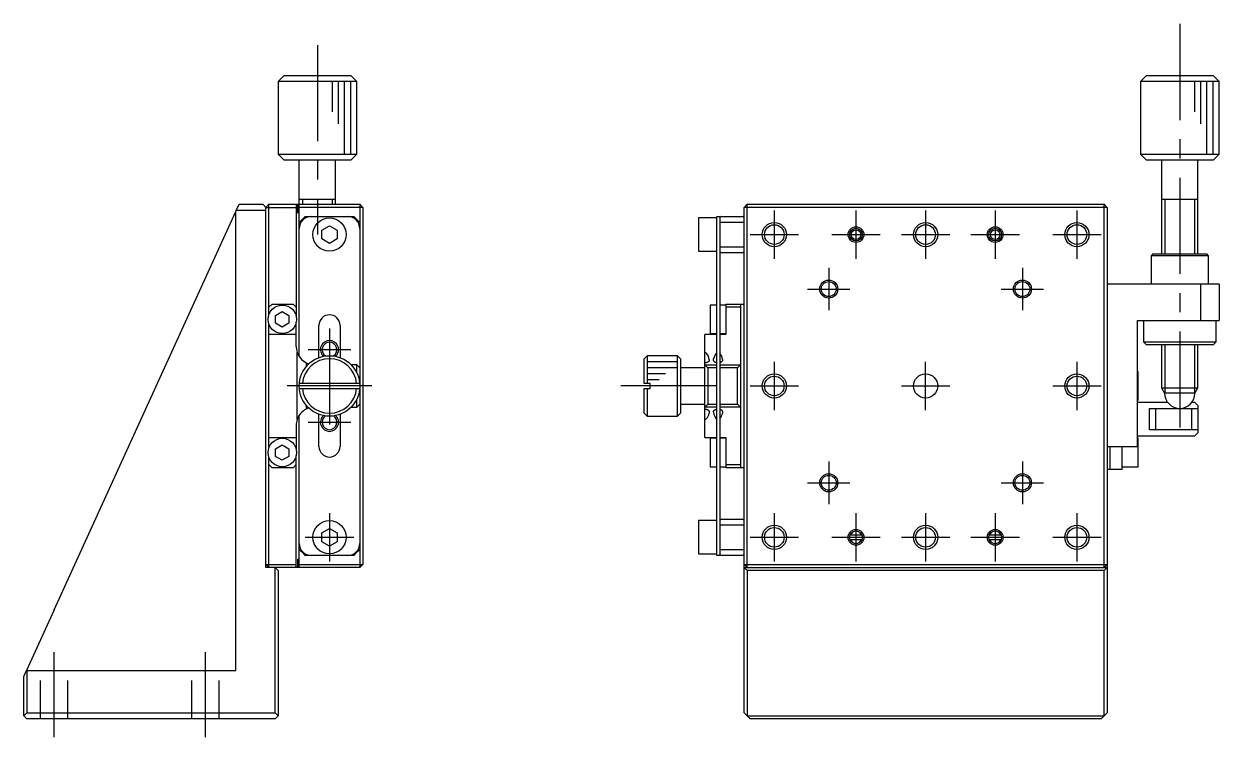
# Model space of a CAD drawing. Extents: x 0 to 442, y -8 to 310.
# Drawn here: x 0 to 197.5, y 102.1 to 219.9 of the extents above; entities that cross this region are included whole.
import ezdxf

# ---------------------------------------------------------------- set-up
doc = ezdxf.new("R2010")
doc.units = 0
doc.header["$LTSCALE"] = 0.5
doc.linetypes.add('CENTER', pattern=[50.8, 31.75, -6.35, 6.35, -6.35])
doc.linetypes.add('DASHED', pattern=[19.05, 12.7, -6.35])
for name, color, linetype in [('MSM_CENTER', 1, 'CENTER'), ('MSM_CONTINUOUS', 7, 'CONTINUOUS'), ('MSM_DASHED', 4, 'DASHED'), ('MSM_NARROW', 5, 'CONTINUOUS')]:
    doc.layers.add(name, color=color, linetype=linetype)

msp = doc.modelspace()

# ---------------------------------------------------------------- linework, layer by layer
at = {"layer": 'MSM_CENTER'}
for p, q in [((191, 219.900004), (191, 151.400005)), ((48.5, 216.399996), (48.5, 185.099996)), ((124, 189.099996), (124, 181.099996)), ((137.5, 189.099996), (137.5, 181.099996)), ((149, 189.099996), (149, 181.099996)), ((160.5, 189.099996), (160.5, 181.099996)), ((174, 189.099996), (174, 181.099996)), ((120, 185.099996), (128, 185.099996)), ((133.5, 185.099996), (141.5, 185.099996)), ((145, 185.099996), (153, 185.099996)), ((156.5, 185.099996), (164.5, 185.099996)), ((170, 185.099996), (178, 185.099996)), ((133, 179.599996), (133, 172.599996)), ((165, 179.599996), (165, 172.599996)), ((129.5, 176.099996), (136.5, 176.099996)), ((161.5, 176.099996), (168.5, 176.099996)), ((50.5, 169.599996), (50.5, 150.599996)), ((47, 166.099996), (54, 166.099996)), ((124, 164.099996), (124, 156.099996)), ((149, 156.099996), (149, 164.099996)), ((174, 164.099996), (174, 156.099996)), ((57.5, 160.099996), (43.5, 160.099996)), ((114.5, 160.099996), (97.5, 160.099996)), ((120, 160.099996), (128, 160.099996)), ((145, 160.099996), (153, 160.099996)), ((170, 160.099996), (178, 160.099996)), ((47, 154.099996), (54, 154.099996)), ((133, 147.599996), (133, 140.599996)), ((165, 147.599996), (165, 140.599996)), ((129.5, 144.099996), (136.5, 144.099996)), ((161.5, 144.099996), (168.5, 144.099996)), ((50.5, 139.099996), (50.5, 131.099996)), ((124, 139.099996), (124, 131.099996)), ((137.5, 139.099996), (137.5, 131.099996)), ((149, 139.099996), (149, 131.099996)), ((160.5, 139.099996), (160.5, 131.099996)), ((174, 139.099996), (174, 131.099996)), ((46.5, 135.099996), (54.5, 135.099996)), ((120, 135.099996), (128, 135.099996)), ((133.5, 135.099996), (141.5, 135.099996)), ((145, 135.099996), (153, 135.099996)), ((156.5, 135.099996), (164.5, 135.099996)), ((170, 135.099996), (178, 135.099996)), ((5, 102.099996), (5, 116.099996)), ((30, 102.099996), (30, 116.099996))]:
    msp.add_line(p, q, dxfattribs=at)
at = {"layer": 'MSM_CONTINUOUS'}
for p, q in [((43, 211.399996), (42, 210.399996)), ((43, 211.399996), (54, 211.399996)), ((55, 210.399996), (54, 211.399996)), ((185.5, 211.399996), (184.5, 210.399996)), ((185.5, 211.399996), (196.5, 211.399996)), ((197.5, 210.399996), (196.5, 211.399996)), ((55, 210.399996), (42, 210.399996)), ((42, 210.399996), (42, 198.399996)), ((55, 198.399996), (55, 210.399996)), ((197.5, 210.399996), (184.5, 210.399996)), ((184.5, 210.399996), (184.5, 198.399996)), ((197.5, 198.399996), (197.5, 210.399996)), ((42, 198.399996), (55, 198.399996)), ((42, 198.399996), (43, 197.399996)), ((54, 197.399996), (55, 198.399996)), ((184.5, 198.399996), (197.5, 198.399996)), ((184.5, 198.399996), (185.5, 197.399996)), ((196.5, 197.399996), (197.5, 198.399996)), ((54, 197.399996), (43, 197.399996)), ((45.5, 164.941784), (45.5, 197.399996)), ((51.5, 190.099996), (51.5, 197.399996)), ((196.5, 197.399996), (185.5, 197.399996)), ((188, 197.399996), (188, 181.900016)), ((194, 181.900016), (194, 197.399996)), ((35.090922, 189.099996), (35.546648, 190.099996)), ((35.546648, 190.099996), (39.5, 190.099996)), ((40, 189.599996), (39.5, 190.099996)), ((40, 189.599996), (40.5, 190.099996)), ((40.5, 171.926132), (40.5, 190.099996)), ((40.5, 190.099996), (55.5, 190.099996)), ((45, 190.099996), (45, 171.582179)), ((45.25, 188.699996), (45.25, 190.099996)), ((51.500005, 190.899996), (45.499995, 190.899996)), ((55.5, 190.099996), (55.5, 130.099996)), ((56, 189.599996), (55.5, 190.099996)), ((119.5, 190.099996), (119, 189.599996)), ((119.5, 190.099996), (178.5, 190.099996)), ((119.5, 130.099996), (119.5, 190.099996)), ((179, 189.599996), (178.5, 190.099996)), ((178.5, 130.099996), (178.5, 190.099996)), ((194.000005, 190.899996), (187.999995, 190.899996)), ((5.012989, 123.099996), (35, 188.900487)), ((35.090922, 189.099996), (35, 188.900487)), ((35, 113.099996), (35, 188.900487)), ((40, 189.099996), (35.090922, 189.099996)), ((40, 130.099996), (40, 189.599996)), ((40, 189.599996), (45, 189.599996)), ((45.25, 188.699996), (45.5, 188.699996)), ((56, 189.599996), (45.5, 189.599996)), ((46.3, 187.899996), (45.5, 187.099996)), ((46.3, 187.899996), (46.5, 188.099996)), ((46.62822, 187.899996), (46.3, 187.899996)), ((46.5, 188.099996), (54.5, 188.099996)), ((54.7, 187.899996), (54.37178, 187.899996)), ((54.5, 188.099996), (54.7, 187.899996)), ((55.5, 187.099996), (54.7, 187.899996)), ((56, 189.599996), (56, 130.599996)), ((111.5, 187.849996), (111.5, 182.349996)), ((114.5, 187.849996), (111.5, 187.849996)), ((114.5, 188.099996), (115, 188.099996)), ((114.5, 132.099996), (114.5, 188.099996)), ((115.2, 188.099996), (115, 187.899996)), ((115, 188.099996), (115, 132.099996)), ((115.2, 188.099996), (118.8, 188.099996)), ((119, 187.899996), (118.8, 188.099996)), ((179, 189.599996), (119, 189.599996)), ((119, 106.099996), (119, 189.599996)), ((179, 189.599996), (179, 106.099996)), ((49.25, 185.821684), (50.5, 186.543372)), ((49.25, 184.378309), (49.25, 185.821684)), ((50.5, 186.543372), (51.75, 185.821684)), ((51.75, 185.821684), (51.75, 184.378309)), ((119, 187.099996), (115, 187.099996)), ((50.5, 183.656621), (49.25, 184.378309)), ((51.75, 184.378309), (50.5, 183.656621)), ((111.5, 182.349996), (114.5, 182.349996)), ((115, 183.099996), (119, 183.099996)), ((115, 182.299996), (115.2, 182.099996)), ((118.8, 182.099996), (115.2, 182.099996)), ((118.8, 182.099996), (119, 182.299996)), ((186.55, 181.899996), (186.25, 181.599996)), ((186.55, 181.899996), (195.45, 181.899996)), ((195.75, 181.599996), (195.45, 181.899996)), ((195.75, 181.599996), (186.25, 181.599996)), ((186.25, 181.599996), (186.25, 176.899996)), ((195.75, 176.899996), (195.75, 181.599996)), ((197.5, 176.899996), (179, 176.899996)), ((194.5, 170.899996), (194.5, 176.899996)), ((197.5, 176.899996), (197.5, 170.899996)), ((40.5, 173.099996), (41, 173.599996)), ((41, 173.599996), (44.5, 173.599996)), ((41.6, 171.735082), (42.7, 172.370167)), ((42.7, 172.370167), (43.8, 171.735082)), ((44.5, 173.599996), (45, 173.099996)), ((113.4, 173.449996), (113.4, 168.749996)), ((114.5, 173.449996), (113.4, 173.449996)), ((116, 173.449996), (115, 173.449996)), ((116, 173.599996), (119, 173.599996)), ((116, 173.599996), (116, 168.599996)), ((118.4, 173.099996), (116, 173.099996)), ((118.4, 173.599996), (118.4, 146.599996)), ((40.5, 149.926132), (40.5, 170.273861)), ((41.6, 170.464911), (41.6, 171.735082)), ((42.7, 169.829826), (41.6, 170.464911)), ((43.8, 170.464911), (42.7, 169.829826)), ((43.8, 171.735082), (43.8, 170.464911)), ((45, 166.599996), (45, 170.617814)), ((48.75, 164.783745), (48.75, 170.099996)), ((52.25, 170.099996), (52.25, 164.783745)), ((184, 150.099996), (184, 170.899996)), ((184, 170.899996), (197.5, 170.899996)), ((185, 170.899996), (185, 167.399996)), ((197, 167.399996), (197, 170.899996)), ((45, 168.599996), (40.5, 168.599996)), ((112.5, 151.599996), (112.5, 168.599996)), ((114.5, 168.599996), (112.5, 168.599996)), ((113.4, 168.749996), (114.5, 168.749996)), ((115, 168.749996), (116, 168.749996)), ((116, 168.599996), (115, 168.599996)), ((185, 167.399996), (197, 167.399996)), ((185, 167.399996), (185.5, 166.899996)), ((196.5, 166.899996), (185.5, 166.899996)), ((188, 166.899977), (188, 159.766022)), ((194, 159.766022), (194, 166.899977)), ((196.5, 166.899996), (197, 167.399996)), ((45.15, 154.536746), (45.15, 165.663247)), ((103, 165.099996), (102.5, 164.599996)), ((102.5, 160.499996), (102.5, 164.599996)), ((103, 165.099996), (103, 160.499996)), ((108, 165.099996), (103, 165.099996)), ((108, 155.099996), (108, 165.099996)), ((108.5, 164.599996), (108, 165.099996)), ((108.5, 164.599996), (108.5, 155.599996)), ((112.5, 165.663247), (112.613372, 165.637425)), ((112.636358, 163.927246), (112.602603, 163.924477)), ((112.613372, 165.637425), (112.702133, 165.582688)), ((112.667101, 163.930502), (112.636358, 163.927246)), ((112.697564, 163.934448), (112.667101, 163.930502)), ((112.727658, 163.939077), (112.697564, 163.934448)), ((112.702133, 165.582688), (112.79381, 165.497819)), ((112.757293, 163.944382), (112.727658, 163.939077)), ((112.786379, 163.950355), (112.757293, 163.944382)), ((112.814828, 163.956987), (112.786379, 163.950355)), ((112.842549, 163.964273), (112.814828, 163.956987)), ((112.869452, 163.972204), (112.842549, 163.964273)), ((112.899829, 163.982307), (112.869452, 163.972204)), ((112.929175, 163.993351), (112.899829, 163.982307)), ((112.957418, 164.005302), (112.929175, 163.993351)), ((112.984486, 164.018128), (112.957418, 164.005302)), ((113.010306, 164.031797), (112.984486, 164.018128)), ((113.034805, 164.046278), (113.010306, 164.031797)), ((113.057913, 164.061538), (113.034805, 164.046278)), ((113.079555, 164.077545), (113.057913, 164.061538)), ((113.102416, 164.096669), (113.079555, 164.077545)), ((113.123554, 164.116808), (113.102416, 164.096669)), ((113.142971, 164.137898), (113.123554, 164.116808)), ((113.160668, 164.159875), (113.142971, 164.137898)), ((113.17665, 164.182674), (113.160668, 164.159875)), ((113.190917, 164.206232), (113.17665, 164.182674)), ((113.203473, 164.230485), (113.190917, 164.206232)), ((113.218383, 164.26584), (113.203473, 164.230485)), ((113.230255, 164.302596), (113.218383, 164.26584)), ((113.239219, 164.340602), (113.230255, 164.302596)), ((113.245409, 164.379709), (113.239219, 164.340602)), ((113.248956, 164.419765), (113.245409, 164.379709)), ((113.25, 164.457598), (113.248956, 164.419765)), ((113.95, 164.457714), (113.960775, 164.589755)), ((113.950304, 164.436834), (113.95, 164.457714)), ((113.95234, 164.401288), (113.950304, 164.436834)), ((113.95638, 164.366381), (113.95234, 164.401288)), ((113.962511, 164.332219), (113.95638, 164.366381)), ((113.970818, 164.298907), (113.962511, 164.332219)), ((113.98139, 164.266553), (113.970818, 164.298907)), ((113.994311, 164.235261), (113.98139, 164.266553)), ((114.00967, 164.20514), (113.994311, 164.235261)), ((114.024084, 164.181466), (114.00967, 164.20514)), ((114.040269, 164.158554), (114.024084, 164.181466)), ((114.058221, 164.136469), (114.040269, 164.158554)), ((114.077936, 164.115277), (114.058221, 164.136469)), ((114.099411, 164.095043), (114.077936, 164.115277)), ((114.12264, 164.075834), (114.099411, 164.095043)), ((114.142771, 164.061044), (114.12264, 164.075834)), ((114.164129, 164.046902), (114.142771, 164.061044)), ((114.186663, 164.033436), (114.164129, 164.046902)), ((114.210321, 164.020672), (114.186663, 164.033436)), ((114.235052, 164.008637), (114.210321, 164.020672)), ((114.260803, 163.997359), (114.235052, 164.008637)), ((114.287522, 163.986863), (114.260803, 163.997359)), ((114.315316, 163.977115), (114.287522, 163.986863)), ((114.344137, 163.968114), (114.315316, 163.977115)), ((114.373881, 163.959874), (114.344137, 163.968114)), ((114.404444, 163.952406), (114.373881, 163.959874)), ((114.435721, 163.945725), (114.404444, 163.952406)), ((114.467607, 163.939842), (114.435721, 163.945725)), ((114.5, 163.93477), (114.467607, 163.939842)), ((115.03228, 163.961457), (115, 163.953391)), ((115.063626, 163.970409), (115.03228, 163.961457)), ((115.093856, 163.980225), (115.063626, 163.970409)), ((115.123093, 163.990959), (115.093856, 163.980225)), ((115.151265, 164.002582), (115.123093, 163.990959)), ((115.178299, 164.015063), (115.151265, 164.002582)), ((115.204123, 164.028372), (115.178299, 164.015063)), ((115.228664, 164.042478), (115.204123, 164.028372)), ((115.251851, 164.05735), (115.228664, 164.042478)), ((115.273611, 164.072959), (115.251851, 164.05735)), ((115.296654, 164.091621), (115.273611, 164.072959)), ((115.318014, 164.111285), (115.296654, 164.091621)), ((115.337691, 164.131888), (115.318014, 164.111285)), ((115.355683, 164.153369), (115.337691, 164.131888)), ((115.37199, 164.175665), (115.355683, 164.153369)), ((115.386611, 164.198715), (115.37199, 164.175665)), ((115.399546, 164.222456), (115.386611, 164.198715)), ((115.413366, 164.252947), (115.399546, 164.222456)), ((115.424837, 164.284542), (115.413366, 164.252947)), ((115.434046, 164.317139), (115.424837, 164.284542)), ((115.441079, 164.350637), (115.434046, 164.317139)), ((115.446024, 164.384937), (115.441079, 164.350637)), ((115.448968, 164.419937), (115.446024, 164.384937)), ((115.449997, 164.455537), (115.448968, 164.419937)), ((115.45, 164.457589), (115.449997, 164.455537)), ((46.65, 163.920911), (46.65, 163.290216)), ((55, 163.599996), (54.070714, 163.599996)), ((55, 162.279446), (55, 163.599996)), ((55, 163.599996), (55.5, 163.099996)), ((112.5, 163.099996), (108.5, 163.099996)), ((112.534291, 163.921308), (112.5, 163.920911)), ((112.5, 163.599996), (113, 163.099996)), ((112.5, 163.599996), (114.5, 163.599996)), ((112.568536, 163.922497), (112.534291, 163.921308)), ((112.602603, 163.924477), (112.568536, 163.922497)), ((113, 163.099996), (113, 157.099996)), ((114.5, 163.099996), (113, 163.099996)), ((115, 163.599996), (118.4, 163.599996)), ((117.9, 163.099996), (115, 163.099996)), ((117.9, 163.099996), (118.4, 163.599996)), ((117.9, 157.099996), (117.9, 163.099996)), ((184.1, 162.449996), (184, 162.449996)), ((184.1, 157.749996), (184.1, 162.449996)), ((55.483974, 160.499996), (45.516026, 160.499996)), ((103.5, 160.499996), (102.5, 160.499996)), ((103.5, 159.699996), (103.5, 160.499996)), ((45.516026, 159.699996), (55.483974, 159.699996)), ((102.5, 155.599996), (102.5, 159.699996)), ((102.5, 159.699996), (103.5, 159.699996)), ((103, 159.699996), (103, 155.099996)), ((188, 159.766022), (194, 159.766022)), ((188, 159.766022), (188.5, 158.899996)), ((193.5, 158.899996), (188.5, 158.899996)), ((193.5, 158.899996), (194, 159.766022)), ((46.65, 156.909777), (46.65, 156.279082)), ((54.070714, 156.599996), (55, 156.599996)), ((55, 156.599996), (55, 157.920547)), ((55.5, 157.099996), (55, 156.599996)), ((108.5, 157.099996), (112.5, 157.099996)), ((113, 157.099996), (112.5, 156.599996)), ((114.5, 156.599996), (112.5, 156.599996)), ((112.5, 156.279082), (112.532724, 156.278717)), ((112.532724, 156.278717), (112.565464, 156.277623)), ((112.565464, 156.277623), (112.598106, 156.275803)), ((112.598106, 156.275803), (112.630535, 156.27326)), ((112.630535, 156.27326), (112.662638, 156.269998)), ((112.662638, 156.269998), (112.694301, 156.266019)), ((112.694301, 156.266019), (112.725409, 156.261326)), ((112.725409, 156.261326), (112.755946, 156.255908)), ((112.755946, 156.255908), (112.785963, 156.24975)), ((112.785963, 156.24975), (112.815373, 156.242863)), ((112.815373, 156.242863), (112.844089, 156.235261)), ((112.844089, 156.235261), (112.872024, 156.226956)), ((112.872024, 156.226956), (112.899089, 156.217959)), ((112.899089, 156.217959), (112.925197, 156.208283)), ((112.925197, 156.208283), (112.955145, 156.195805)), ((112.955145, 156.195805), (112.983787, 156.182314)), ((112.983787, 156.182314), (113.01105, 156.167852)), ((113, 157.099996), (114.5, 157.099996)), ((113.01105, 156.167852), (113.036861, 156.152461)), ((113.036861, 156.152461), (113.061147, 156.136181)), ((113.061147, 156.136181), (113.083835, 156.119054)), ((113.083835, 156.119054), (113.106721, 156.099449)), ((113.106721, 156.099449), (113.127827, 156.078816)), ((113.127827, 156.078816), (113.147153, 156.057223)), ((113.147153, 156.057223), (113.164699, 156.034738)), ((113.164699, 156.034738), (113.180464, 156.011427)), ((114.018016, 156.0089), (114.03494, 156.034279)), ((114.03494, 156.034279), (114.053915, 156.058583)), ((114.053915, 156.058583), (114.07127, 156.077904)), ((114.07127, 156.077904), (114.09016, 156.096516)), ((114.09016, 156.096516), (114.110549, 156.114374)), ((114.110549, 156.114374), (114.132404, 156.131432)), ((114.132404, 156.131432), (114.155689, 156.147646)), ((114.155689, 156.147646), (114.180369, 156.162971)), ((114.180369, 156.162971), (114.20641, 156.177361)), ((114.20641, 156.177361), (114.230476, 156.189247)), ((114.230476, 156.189247), (114.255677, 156.20045)), ((114.255677, 156.20045), (114.281932, 156.210953)), ((114.281932, 156.210953), (114.30916, 156.220739)), ((114.30916, 156.220739), (114.33728, 156.22979)), ((114.33728, 156.22979), (114.366211, 156.238089)), ((114.366211, 156.238089), (114.395872, 156.245618)), ((114.395872, 156.245618), (114.426183, 156.252361)), ((114.426183, 156.252361), (114.450424, 156.257112)), ((114.450424, 156.257112), (114.475047, 156.261401)), ((114.475047, 156.261401), (114.5, 156.265223)), ((115, 157.099996), (117.9, 157.099996)), ((118.4, 156.599996), (115, 156.599996)), ((115, 156.246602), (115.031444, 156.238746)), ((115.031444, 156.238746), (115.062081, 156.230014)), ((115.062081, 156.230014), (115.091822, 156.220428)), ((115.091822, 156.220428), (115.120574, 156.210011)), ((115.120574, 156.210011), (115.148245, 156.198784)), ((115.148245, 156.198784), (115.174744, 156.186768)), ((115.174744, 156.186768), (115.19998, 156.173987)), ((115.19998, 156.173987), (115.227769, 156.158125)), ((115.227769, 156.158125), (115.253944, 156.141184)), ((115.253944, 156.141184), (115.278464, 156.123221)), ((115.278464, 156.123221), (115.301282, 156.104293)), ((115.301282, 156.104293), (115.322356, 156.084456)), ((115.322356, 156.084456), (115.34164, 156.06377)), ((115.34164, 156.06377), (115.360646, 156.040275)), ((115.360646, 156.040275), (115.377688, 156.015757)), ((118.4, 156.599996), (117.9, 157.099996)), ((184, 157.749996), (184.1, 157.749996)), ((189.038495, 157.349996), (184, 157.349996)), ((186, 152.849996), (186, 156.349996)), ((186, 156.349996), (194, 156.349996)), ((187, 156.349996), (187, 152.849996)), ((193.5, 157.349996), (192.961505, 157.349996)), ((193, 152.849996), (193, 156.349996)), ((194, 156.849996), (193.5, 157.349996)), ((194, 156.849996), (194, 152.349996)), ((45.5, 130.099996), (45.5, 155.258086)), ((48.75, 150.099996), (48.75, 155.416248)), ((52.25, 155.416248), (52.25, 150.099996)), ((102.5, 155.599996), (103, 155.099996)), ((103, 155.099996), (108, 155.099996)), ((108, 155.099996), (108.5, 155.599996)), ((112.606696, 154.559662), (112.5, 154.536746)), ((112.703708, 154.618369), (112.606696, 154.559662)), ((112.79887, 154.708028), (112.703708, 154.618369)), ((113.180464, 156.011427), (113.194448, 155.987358)), ((113.194448, 155.987358), (113.209337, 155.956596)), ((113.209337, 155.956596), (113.221754, 155.924657)), ((113.221754, 155.924657), (113.23179, 155.891651)), ((113.23179, 155.891651), (113.239536, 155.857687)), ((113.25, 155.742342), (113.236795, 155.595228)), ((113.239536, 155.857687), (113.245083, 155.822872)), ((113.245083, 155.822872), (113.248523, 155.787315)), ((113.248523, 155.787315), (113.249947, 155.751124)), ((113.249947, 155.751124), (113.25, 155.742342)), ((113.95, 155.742269), (113.950899, 155.777472)), ((113.950899, 155.777472), (113.955006, 155.823867)), ((113.955006, 155.823867), (113.962657, 155.868794)), ((113.962657, 155.868794), (113.969972, 155.898301)), ((113.969972, 155.898301), (113.979122, 155.927147)), ((113.979122, 155.927147), (113.990151, 155.955251)), ((113.990151, 155.955251), (114.003101, 155.98253)), ((114.003101, 155.98253), (114.018016, 156.0089)), ((114.499969, 154.615681), (114.420456, 154.687312)), ((115.377688, 156.015757), (115.392802, 155.990295)), ((115.392802, 155.990295), (115.406019, 155.963967)), ((115.406019, 155.963967), (115.417375, 155.936852)), ((115.417375, 155.936852), (115.426902, 155.909027)), ((115.426902, 155.909027), (115.436735, 155.871529)), ((115.436735, 155.871529), (115.443754, 155.832804)), ((115.45, 155.742302), (115.441416, 155.625334)), ((115.443754, 155.832804), (115.448097, 155.792981)), ((115.448097, 155.792981), (115.449898, 155.752192)), ((115.449898, 155.752192), (115.45, 155.742302)), ((45, 153.599996), (45, 149.582179)), ((194, 152.849996), (186, 152.849996)), ((193.5, 151.849996), (194, 152.349996)), ((40.5, 151.599996), (45, 151.599996)), ((41.6, 149.735082), (42.7, 150.370167)), ((42.7, 150.370167), (43.8, 149.735082)), ((112.5, 151.599996), (114.5, 151.599996)), ((113.4, 151.449996), (113.4, 146.749996)), ((114.5, 151.449996), (113.4, 151.449996)), ((115, 151.599996), (116, 151.599996)), ((116, 151.449996), (115, 151.449996)), ((116, 151.599996), (116, 146.599996)), ((184, 151.849996), (193.5, 151.849996)), ((184.1, 151.449996), (184, 151.449996)), ((184.1, 146.749996), (184.1, 151.449996)), ((40.5, 130.099996), (40.5, 148.273861)), ((41.6, 148.464911), (41.6, 149.735082)), ((42.7, 147.829826), (41.6, 148.464911)), ((43.8, 148.464911), (42.7, 147.829826)), ((43.8, 149.735082), (43.8, 148.464911)), ((45, 130.099996), (45, 148.617814)), ((179, 150.099996), (184, 150.099996)), ((179.5, 146.299996), (179.5, 150.099996)), ((181.5, 146.299996), (181.5, 150.099996)), ((41, 146.599996), (40.5, 147.099996)), ((44.5, 146.599996), (41, 146.599996)), ((45, 147.099996), (44.5, 146.599996)), ((113.4, 146.749996), (114.5, 146.749996)), ((115, 146.749996), (116, 146.749996)), ((116, 147.099996), (118.4, 147.099996)), ((119, 146.599996), (116, 146.599996)), ((181.5, 146.299996), (179, 146.299996)), ((181.5, 146.749996), (184.1, 146.749996)), ((49.25, 135.821684), (50.5, 136.543372)), ((50.5, 136.543372), (51.75, 135.821684)), ((111.5, 137.849996), (111.5, 132.349996)), ((114.5, 137.849996), (111.5, 137.849996)), ((115.2, 138.099996), (115, 137.899996)), ((119, 137.099996), (115, 137.099996)), ((115.2, 138.099996), (118.8, 138.099996)), ((119, 137.899996), (118.8, 138.099996)), ((49.25, 134.378309), (49.25, 135.821684)), ((50.5, 133.656621), (49.25, 134.378309)), ((51.75, 134.378309), (50.5, 133.656621)), ((51.75, 135.821684), (51.75, 134.378309)), ((136.518567, 135.491124), (138.474188, 135.508836)), ((136.5799, 135.49168), (136.518567, 135.491125)), ((136.525812, 134.691157), (136.587145, 134.691712)), ((136.5799, 135.49168), (138.412855, 135.508281)), ((138.4201, 134.708313), (136.587145, 134.691712)), ((138.474188, 135.508836), (138.412855, 135.508281)), ((138.4201, 134.708313), (138.481433, 134.708868)), ((159.518567, 135.491124), (161.474188, 135.508836)), ((159.5799, 135.49168), (159.518567, 135.491125)), ((159.525812, 134.691157), (159.587145, 134.691712)), ((159.5799, 135.49168), (161.412855, 135.508281)), ((161.4201, 134.708313), (159.587145, 134.691712)), ((161.474188, 135.508836), (161.412855, 135.508281)), ((161.4201, 134.708313), (161.481433, 134.708868)), ((45.5, 133.099996), (46.3, 132.299996)), ((54.7, 132.299996), (55.5, 133.099996)), ((111.5, 132.349996), (114.5, 132.349996)), ((115, 133.099996), (119, 133.099996)), ((40, 130.599996), (45, 130.599996)), ((40, 130.599996), (40.5, 130.099996)), ((45.25, 131.499996), (45.5, 131.499996)), ((45.25, 130.099996), (45.25, 131.499996)), ((45.5, 130.599996), (56, 130.599996)), ((46.5, 132.099996), (46.3, 132.299996)), ((46.3, 132.299996), (46.62822, 132.299996)), ((54.5, 132.099996), (46.5, 132.099996)), ((54.37178, 132.299996), (54.7, 132.299996)), ((54.7, 132.299996), (54.5, 132.099996)), ((55.5, 130.099996), (56, 130.599996)), ((115, 132.099996), (114.5, 132.099996)), ((115, 132.299996), (115.2, 132.099996)), ((118.8, 132.099996), (115.2, 132.099996)), ((118.8, 132.099996), (119, 132.299996)), ((119, 130.599996), (179, 130.599996)), ((119, 130.599996), (119.5, 130.099996)), ((178.5, 130.099996), (179, 130.599996)), ((55.5, 130.099996), (40, 130.099996)), ((41.5, 106.099996), (41.5, 130.099996)), ((41.5, 130.099996), (42, 129.599996)), ((42, 129.599996), (42, 105.599996)), ((119, 130.099996), (119.5, 129.599996)), ((119, 130.099996), (179, 130.099996)), ((178.5, 129.599996), (119.5, 129.599996)), ((119.5, 129.599996), (119.5, 105.599996)), ((178.5, 129.599996), (179, 130.099996)), ((178.5, 105.599996), (178.5, 129.599996)), ((5.012989, 123.099996), (0.455726, 113.099996)), ((0, 112.099996), (0.455726, 113.099996)), ((0.455726, 113.099996), (35, 113.099996)), ((0.5, 113.099996), (0.5, 106.099996)), ((0, 105.599996), (0, 112.099996)), ((0.5, 106.099996), (0, 105.599996)), ((0, 105.599996), (0.5, 105.099996)), ((0.5, 106.099996), (41.5, 106.099996)), ((41.5, 105.099996), (0.5, 105.099996)), ((42, 105.599996), (41.5, 106.099996)), ((41.5, 105.099996), (42, 105.599996)), ((120, 105.099996), (119, 106.099996)), ((119.5, 105.599996), (178.5, 105.599996)), ((178, 105.099996), (120, 105.099996)), ((179, 106.099996), (178, 105.099996))]:
    msp.add_line(p, q, dxfattribs=at)
for centre, radius in [((50.5, 185.099996), 2.75), ((124, 185.099996), 1.621), ((137.5, 185.099996), 1.0565), ((137.5, 185.099996), 0.8), ((149, 185.099996), 1.621), ((160.5, 185.099996), 1.0565), ((160.5, 185.099996), 0.8), ((174, 185.099996), 1.621), ((133, 176.099996), 1.2295), ((165, 176.099996), 1.2295), ((42.7, 171.099996), 2.35), ((50.5, 160.099996), 5), ((149, 160.099996), 2), ((124, 160.099996), 1.621), ((174, 160.099996), 1.621), ((42.7, 149.099996), 2.35), ((133, 144.099996), 1.2295), ((165, 144.099996), 1.2295), ((50.5, 135.099996), 2.75), ((124, 135.099996), 1.621), ((149, 135.099996), 1.621), ((174, 135.099996), 1.621), ((137.5, 135.099996), 1.0565), ((160.5, 135.099996), 1.0565)]:
    msp.add_circle(centre, radius, dxfattribs=at)
for centre, radius, start, end in [((47.5, 186.099996), 2, 90, 180), ((53.5, 186.099996), 2, 0, 90), ((50.5, 170.099996), 1.75, 0, 180), ((48, 166.599996), 3, 180, 252.09598676), ((50.5, 166.099996), 1.2295, 302.003161, 237.996839), ((50.5, 160.099996), 4.5, 5.099689, 174.900311), ((111.399918, 164.266385), 1.859937, 5.90079989, 41.4590073), ((115.806289, 164.232676), 1.879742, 134.02564064, 169.04943393), ((113.620253, 164.275178), 1.838817, 5.693117, 41.386932), ((50.5, 160.099996), 4.5, 185.099689, 354.900311), ((191, 158.899996), 2.5, 180, 0), ((48.000004, 153.599993), 3.000005, 116.743726, 161.805086), ((48, 153.599996), 3, 107.903998, 116.743684), ((48, 153.599996), 3, 161.805128, 180), ((50.5, 154.099996), 1.2295, 122.003161, 57.996839), ((111.299852, 155.999629), 1.978709, 319.25077852, 348.20700869), ((115.79413, 155.932277), 1.853893, 185.88266192, 222.18611397), ((113.486812, 156.002782), 1.990715, 319.47983532, 349.07029629), ((50.5, 150.099996), 1.75, 180, 0), ((137.5, 135.099996), 1, 24.09709, 156.940733), ((137.5, 135.099996), 1, 204.09709, 336.940733), ((160.5, 135.099996), 1, 24.09709, 156.940733), ((160.5, 135.099996), 1, 204.09709, 336.940733), ((47.5, 134.099996), 2, 180, 270), ((53.5, 134.099996), 2, 270, 0)]:
    msp.add_arc(centre, radius, start, end, dxfattribs=at)
at = {"layer": 'MSM_DASHED'}
for p, q in [((2.75, 105.099996), (2.75, 113.099996)), ((7.25, 105.099996), (7.25, 113.099996)), ((27.75, 105.099996), (27.75, 113.099996)), ((32.25, 105.099996), (32.25, 113.099996))]:
    msp.add_line(p, q, dxfattribs=at)
at = {"layer": 'MSM_NARROW'}
for p, q in [((51, 205.399996), (51, 210.399996)), ((52, 203.399996), (52, 210.399996)), ((53, 198.399996), (53, 210.399996)), ((54, 198.399996), (54, 210.399996)), ((193.5, 205.399996), (193.5, 210.399996)), ((194.5, 203.399996), (194.5, 210.399996)), ((195.5, 198.399996), (195.5, 210.399996)), ((196.5, 198.399996), (196.5, 210.399996)), ((46.0415, 190.899996), (46.0415, 190.099996)), ((50.9585, 190.899996), (50.9585, 190.099996)), ((188.541282, 190.899996), (188.541282, 181.899996)), ((193.458281, 190.899996), (193.458281, 181.899996)), ((188.541282, 166.899996), (188.541282, 158.899996)), ((193.458281, 166.899996), (193.458281, 158.899996)), ((108, 164.099996), (103, 164.099996)), ((108, 163.099996), (103, 163.099996)), ((106, 162.099996), (103, 162.099996)), ((105, 161.099996), (103, 161.099996))]:
    msp.add_line(p, q, dxfattribs=at)
for centre, radius in [((124, 185.099996), 2), ((137.5, 185.099996), 1.3), ((149, 185.099996), 2), ((160.5, 185.099996), 1.3), ((174, 185.099996), 2), ((133, 176.099996), 1.5), ((165, 176.099996), 1.5), ((124, 160.099996), 2), ((174, 160.099996), 2), ((133, 144.099996), 1.5), ((165, 144.099996), 1.5), ((124, 135.099996), 2), ((137.5, 135.099996), 1.3), ((149, 135.099996), 2), ((160.5, 135.099996), 1.3), ((174, 135.099996), 2)]:
    msp.add_circle(centre, radius, dxfattribs=at)
for centre, start, end in [((50.5, 166.099996), 312.59881289, 227.40118711), ((50.5, 154.099996), 132.59881289, 47.40118711)]:
    msp.add_arc(centre, 1.5, start, end, dxfattribs=at)

doc.saveas('drawing.dxf')
